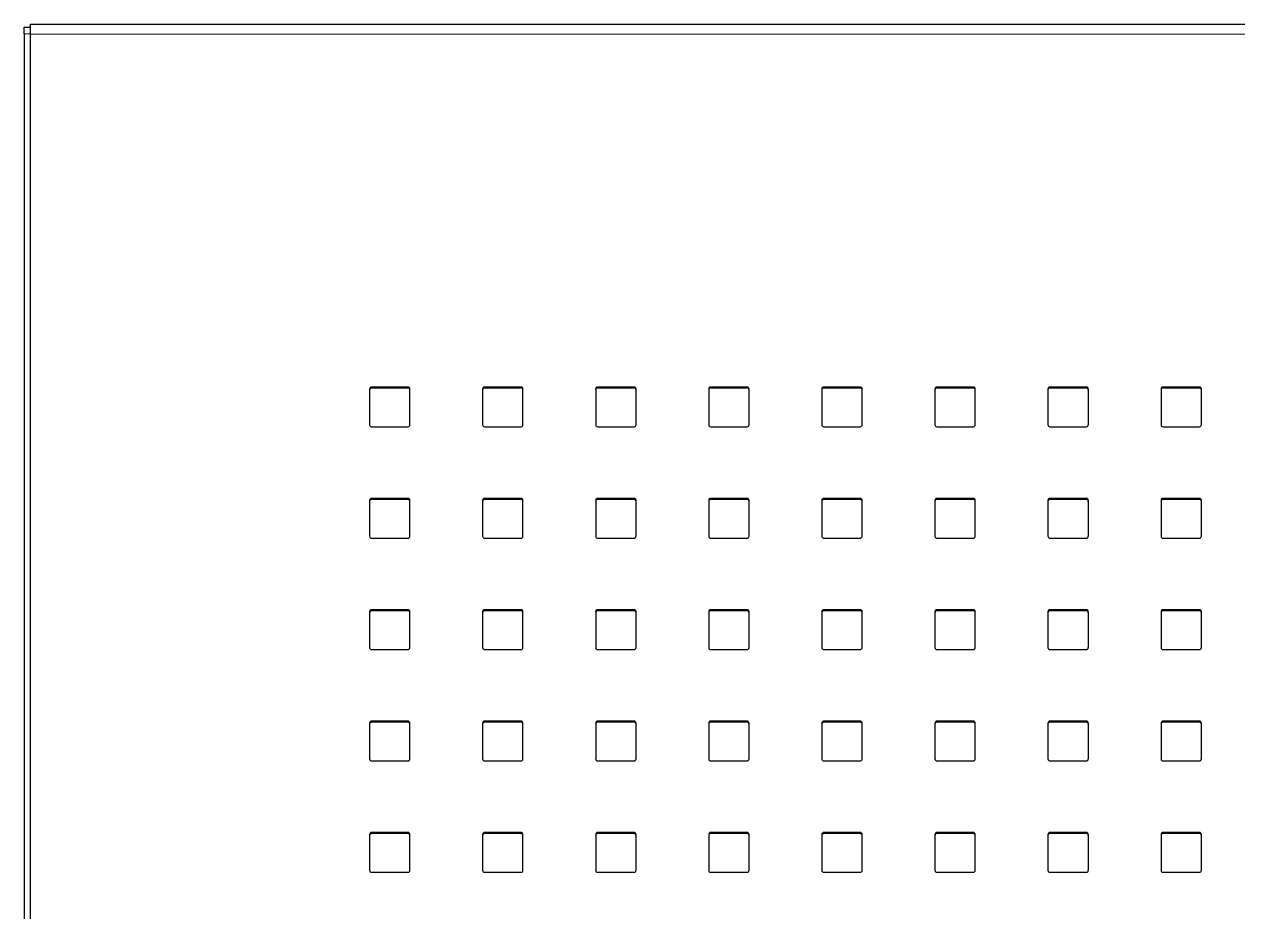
# Model space of a CAD drawing. Header units: millimetres. Extents: x -218071 to -203542, y 15363 to 51382.
# Drawn here: x -217638.85 to -217608.8, y 51360.06 to 51382.04 of the extents above; entities that cross this region are included whole.
import ezdxf

# ---------------------------------------------------------------- set-up
doc = ezdxf.new("R2010")
doc.units = ezdxf.units.MM
doc.header["$LTSCALE"] = 4
doc.layers.add('TPF-EQUIPEMENT', color=7, linetype='Continuous')

msp = doc.modelspace()

# ---------------------------------------------------------------- linework, layer by layer
at = {"layer": 'TPF-EQUIPEMENT', "color": 7, "linetype": 'Continuous', "lineweight": 25, "transparency": 33554671}
for p, q in [((-217638.853, 51381.962), (-217638.703, 51381.962)), ((-217638.853, 51381.797), (-217638.853, 51381.962)), ((-217638.703, 51382.036), (-217444.503, 51382.036)), ((-217638.703, 51382.036), (-217638.703, 51381.788)), ((-217638.853, 51381.797), (-217638.852, 51312.206)), ((-217638.703, 51381.788), (-217638.702, 51312.233)), ((-217630.302, 51373.004), (-217630.302, 51372.118)), ((-217629.352, 51373.053), (-217630.252, 51373.053)), ((-217629.352, 51373.027), (-217630.252, 51373.027)), ((-217629.302, 51372.118), (-217629.302, 51373.004)), ((-217627.502, 51373.004), (-217627.502, 51372.118)), ((-217626.552, 51373.053), (-217627.452, 51373.053)), ((-217626.552, 51373.027), (-217627.452, 51373.027)), ((-217626.502, 51372.118), (-217626.502, 51373.004)), ((-217624.702, 51373.004), (-217624.702, 51372.118)), ((-217623.752, 51373.053), (-217624.652, 51373.053)), ((-217623.752, 51373.027), (-217624.652, 51373.027)), ((-217623.702, 51372.118), (-217623.702, 51373.004)), ((-217621.902, 51373.004), (-217621.902, 51372.118)), ((-217620.952, 51373.053), (-217621.852, 51373.053)), ((-217620.952, 51373.027), (-217621.852, 51373.027)), ((-217620.902, 51372.118), (-217620.902, 51373.004)), ((-217619.102, 51373.004), (-217619.102, 51372.118)), ((-217618.152, 51373.053), (-217619.052, 51373.053)), ((-217618.152, 51373.027), (-217619.052, 51373.027)), ((-217618.102, 51372.118), (-217618.102, 51373.004)), ((-217616.302, 51373.004), (-217616.302, 51372.118)), ((-217615.352, 51373.053), (-217616.252, 51373.053)), ((-217615.352, 51373.027), (-217616.252, 51373.027)), ((-217615.302, 51372.118), (-217615.302, 51373.004)), ((-217613.502, 51373.004), (-217613.502, 51372.118)), ((-217612.552, 51373.053), (-217613.452, 51373.053)), ((-217612.552, 51373.027), (-217613.452, 51373.027)), ((-217612.502, 51372.118), (-217612.502, 51373.004)), ((-217610.702, 51373.004), (-217610.702, 51372.118)), ((-217609.752, 51373.053), (-217610.652, 51373.053)), ((-217609.752, 51373.027), (-217610.652, 51373.027)), ((-217609.702, 51372.118), (-217609.702, 51373.004)), ((-217630.252, 51372.069), (-217629.352, 51372.069)), ((-217627.452, 51372.069), (-217626.552, 51372.069)), ((-217624.652, 51372.069), (-217623.752, 51372.069)), ((-217621.852, 51372.069), (-217620.952, 51372.069)), ((-217619.052, 51372.069), (-217618.152, 51372.069)), ((-217616.252, 51372.069), (-217615.352, 51372.069)), ((-217613.452, 51372.069), (-217612.552, 51372.069)), ((-217610.652, 51372.069), (-217609.752, 51372.069)), ((-217630.302, 51370.247), (-217630.302, 51369.36)), ((-217629.352, 51370.296), (-217630.252, 51370.296)), ((-217629.352, 51370.27), (-217630.252, 51370.27)), ((-217629.302, 51369.36), (-217629.302, 51370.247)), ((-217627.502, 51370.247), (-217627.502, 51369.36)), ((-217626.552, 51370.296), (-217627.452, 51370.296)), ((-217626.552, 51370.27), (-217627.452, 51370.27)), ((-217626.502, 51369.36), (-217626.502, 51370.247)), ((-217624.702, 51370.247), (-217624.702, 51369.36)), ((-217623.752, 51370.296), (-217624.652, 51370.296)), ((-217623.752, 51370.27), (-217624.652, 51370.27)), ((-217623.702, 51369.36), (-217623.702, 51370.247)), ((-217621.902, 51370.247), (-217621.902, 51369.36)), ((-217620.952, 51370.296), (-217621.852, 51370.296)), ((-217620.952, 51370.27), (-217621.852, 51370.27)), ((-217620.902, 51369.36), (-217620.902, 51370.247)), ((-217619.102, 51370.247), (-217619.102, 51369.36)), ((-217618.152, 51370.296), (-217619.052, 51370.296)), ((-217618.152, 51370.27), (-217619.052, 51370.27)), ((-217618.102, 51369.36), (-217618.102, 51370.247)), ((-217616.302, 51370.247), (-217616.302, 51369.36)), ((-217615.352, 51370.296), (-217616.252, 51370.296)), ((-217615.352, 51370.27), (-217616.252, 51370.27)), ((-217615.302, 51369.36), (-217615.302, 51370.247)), ((-217613.502, 51370.247), (-217613.502, 51369.36)), ((-217612.552, 51370.296), (-217613.452, 51370.296)), ((-217612.552, 51370.27), (-217613.452, 51370.27)), ((-217612.502, 51369.36), (-217612.502, 51370.247)), ((-217610.702, 51370.247), (-217610.702, 51369.36)), ((-217609.752, 51370.296), (-217610.652, 51370.296)), ((-217609.752, 51370.27), (-217610.652, 51370.27)), ((-217609.702, 51369.36), (-217609.702, 51370.247)), ((-217630.252, 51369.311), (-217629.352, 51369.311)), ((-217627.452, 51369.311), (-217626.552, 51369.311)), ((-217624.652, 51369.311), (-217623.752, 51369.311)), ((-217621.852, 51369.311), (-217620.952, 51369.311)), ((-217619.052, 51369.311), (-217618.152, 51369.311)), ((-217616.252, 51369.311), (-217615.352, 51369.311)), ((-217613.452, 51369.311), (-217612.552, 51369.311)), ((-217610.652, 51369.311), (-217609.752, 51369.311)), ((-217629.352, 51367.538), (-217630.252, 51367.538)), ((-217626.552, 51367.538), (-217627.452, 51367.538)), ((-217623.752, 51367.538), (-217624.652, 51367.538)), ((-217620.952, 51367.538), (-217621.852, 51367.538)), ((-217618.152, 51367.538), (-217619.052, 51367.538)), ((-217615.352, 51367.538), (-217616.252, 51367.538)), ((-217612.552, 51367.538), (-217613.452, 51367.538)), ((-217609.752, 51367.538), (-217610.652, 51367.538)), ((-217630.302, 51367.489), (-217630.302, 51366.603)), ((-217629.352, 51367.512), (-217630.252, 51367.512)), ((-217629.302, 51366.603), (-217629.302, 51367.489)), ((-217627.502, 51367.489), (-217627.502, 51366.603)), ((-217626.552, 51367.512), (-217627.452, 51367.512)), ((-217626.502, 51366.603), (-217626.502, 51367.489)), ((-217624.702, 51367.489), (-217624.702, 51366.603)), ((-217623.752, 51367.512), (-217624.652, 51367.512)), ((-217623.702, 51366.603), (-217623.702, 51367.489)), ((-217621.902, 51367.489), (-217621.902, 51366.603)), ((-217620.952, 51367.512), (-217621.852, 51367.512)), ((-217620.902, 51366.603), (-217620.902, 51367.489)), ((-217619.102, 51367.489), (-217619.102, 51366.603)), ((-217618.152, 51367.512), (-217619.052, 51367.512)), ((-217618.102, 51366.603), (-217618.102, 51367.489)), ((-217616.302, 51367.489), (-217616.302, 51366.603)), ((-217615.352, 51367.512), (-217616.252, 51367.512)), ((-217615.302, 51366.603), (-217615.302, 51367.489)), ((-217613.502, 51367.489), (-217613.502, 51366.603)), ((-217612.552, 51367.512), (-217613.452, 51367.512)), ((-217612.502, 51366.603), (-217612.502, 51367.489)), ((-217610.702, 51367.489), (-217610.702, 51366.603)), ((-217609.752, 51367.512), (-217610.652, 51367.512)), ((-217609.702, 51366.603), (-217609.702, 51367.489)), ((-217630.252, 51366.554), (-217629.352, 51366.554)), ((-217627.452, 51366.554), (-217626.552, 51366.554)), ((-217624.652, 51366.554), (-217623.752, 51366.554)), ((-217621.852, 51366.554), (-217620.952, 51366.554)), ((-217619.052, 51366.554), (-217618.152, 51366.554)), ((-217616.252, 51366.554), (-217615.352, 51366.554)), ((-217613.452, 51366.554), (-217612.552, 51366.554)), ((-217610.652, 51366.554), (-217609.752, 51366.554)), ((-217630.302, 51364.732), (-217630.302, 51363.845)), ((-217629.352, 51364.781), (-217630.252, 51364.781)), ((-217629.352, 51364.755), (-217630.252, 51364.755)), ((-217629.302, 51363.845), (-217629.302, 51364.732)), ((-217627.502, 51364.732), (-217627.502, 51363.845)), ((-217626.552, 51364.781), (-217627.452, 51364.781)), ((-217626.552, 51364.755), (-217627.452, 51364.755)), ((-217626.502, 51363.845), (-217626.502, 51364.732)), ((-217624.702, 51364.732), (-217624.702, 51363.845)), ((-217623.752, 51364.781), (-217624.652, 51364.781)), ((-217623.752, 51364.755), (-217624.652, 51364.755)), ((-217623.702, 51363.845), (-217623.702, 51364.732)), ((-217621.902, 51364.732), (-217621.902, 51363.845)), ((-217620.952, 51364.781), (-217621.852, 51364.781)), ((-217620.952, 51364.755), (-217621.852, 51364.755)), ((-217620.902, 51363.845), (-217620.902, 51364.732)), ((-217619.102, 51364.732), (-217619.102, 51363.845)), ((-217618.152, 51364.781), (-217619.052, 51364.781)), ((-217618.152, 51364.755), (-217619.052, 51364.755)), ((-217618.102, 51363.845), (-217618.102, 51364.732)), ((-217616.302, 51364.732), (-217616.302, 51363.845)), ((-217615.352, 51364.781), (-217616.252, 51364.781)), ((-217615.352, 51364.755), (-217616.252, 51364.755)), ((-217615.302, 51363.845), (-217615.302, 51364.732)), ((-217613.502, 51364.732), (-217613.502, 51363.845)), ((-217612.552, 51364.781), (-217613.452, 51364.781)), ((-217612.552, 51364.755), (-217613.452, 51364.755)), ((-217612.502, 51363.845), (-217612.502, 51364.732)), ((-217610.702, 51364.732), (-217610.702, 51363.845)), ((-217609.752, 51364.781), (-217610.652, 51364.781)), ((-217609.752, 51364.755), (-217610.652, 51364.755)), ((-217609.702, 51363.845), (-217609.702, 51364.732)), ((-217630.252, 51363.796), (-217629.352, 51363.796)), ((-217627.452, 51363.796), (-217626.552, 51363.796)), ((-217624.652, 51363.796), (-217623.752, 51363.796)), ((-217621.852, 51363.796), (-217620.952, 51363.796)), ((-217619.052, 51363.796), (-217618.152, 51363.796)), ((-217616.252, 51363.796), (-217615.352, 51363.796)), ((-217613.452, 51363.796), (-217612.552, 51363.796)), ((-217610.652, 51363.796), (-217609.752, 51363.796)), ((-217630.302, 51361.974), (-217630.302, 51361.088)), ((-217629.352, 51362.024), (-217630.252, 51362.024)), ((-217629.352, 51361.998), (-217630.252, 51361.998)), ((-217629.302, 51361.088), (-217629.302, 51361.974)), ((-217627.502, 51361.974), (-217627.502, 51361.088)), ((-217626.552, 51362.024), (-217627.452, 51362.024)), ((-217626.552, 51361.998), (-217627.452, 51361.998)), ((-217626.502, 51361.088), (-217626.502, 51361.974)), ((-217624.702, 51361.974), (-217624.702, 51361.088)), ((-217623.752, 51362.024), (-217624.652, 51362.024)), ((-217623.752, 51361.998), (-217624.652, 51361.998)), ((-217623.702, 51361.088), (-217623.702, 51361.974)), ((-217621.902, 51361.974), (-217621.902, 51361.088)), ((-217620.952, 51362.024), (-217621.852, 51362.024)), ((-217620.952, 51361.998), (-217621.852, 51361.998)), ((-217620.902, 51361.088), (-217620.902, 51361.974)), ((-217619.102, 51361.974), (-217619.102, 51361.088)), ((-217618.152, 51362.024), (-217619.052, 51362.024)), ((-217618.152, 51361.998), (-217619.052, 51361.998)), ((-217618.102, 51361.088), (-217618.102, 51361.974)), ((-217616.302, 51361.974), (-217616.302, 51361.088)), ((-217615.352, 51362.024), (-217616.252, 51362.024)), ((-217615.352, 51361.998), (-217616.252, 51361.998)), ((-217615.302, 51361.088), (-217615.302, 51361.974)), ((-217613.502, 51361.974), (-217613.502, 51361.088)), ((-217612.552, 51362.024), (-217613.452, 51362.024)), ((-217612.552, 51361.998), (-217613.452, 51361.998)), ((-217612.502, 51361.088), (-217612.502, 51361.974)), ((-217610.702, 51361.974), (-217610.702, 51361.088)), ((-217609.752, 51362.024), (-217610.652, 51362.024)), ((-217609.752, 51361.998), (-217610.652, 51361.998)), ((-217609.702, 51361.088), (-217609.702, 51361.974)), ((-217630.252, 51361.039), (-217629.352, 51361.039)), ((-217627.452, 51361.039), (-217626.552, 51361.039)), ((-217624.652, 51361.039), (-217623.752, 51361.039)), ((-217621.852, 51361.039), (-217620.952, 51361.039)), ((-217619.052, 51361.039), (-217618.152, 51361.039)), ((-217616.252, 51361.039), (-217615.352, 51361.039)), ((-217613.452, 51361.039), (-217612.552, 51361.039)), ((-217610.652, 51361.039), (-217609.752, 51361.039))]:
    msp.add_line(p, q, dxfattribs=at)
at = {"layer": 'TPF-EQUIPEMENT', "color": 8, "linetype": 'Continuous', "lineweight": 18, "transparency": 33554671}
for p, q in [((-217638.703, 51381.797), (-217638.853, 51381.797)), ((-217638.703, 51381.788), (-217444.503, 51381.788)), ((-217630.252, 51373.027), (-217630.252, 51373.053)), ((-217629.352, 51373.027), (-217629.352, 51373.053)), ((-217627.452, 51373.027), (-217627.452, 51373.053)), ((-217626.552, 51373.027), (-217626.552, 51373.053)), ((-217624.652, 51373.027), (-217624.652, 51373.053)), ((-217623.752, 51373.027), (-217623.752, 51373.053)), ((-217621.852, 51373.027), (-217621.852, 51373.053)), ((-217620.952, 51373.027), (-217620.952, 51373.053)), ((-217619.052, 51373.027), (-217619.052, 51373.053)), ((-217618.152, 51373.027), (-217618.152, 51373.053)), ((-217616.252, 51373.027), (-217616.252, 51373.053)), ((-217615.352, 51373.027), (-217615.352, 51373.053)), ((-217613.452, 51373.027), (-217613.452, 51373.053)), ((-217612.552, 51373.027), (-217612.552, 51373.053)), ((-217610.652, 51373.027), (-217610.652, 51373.053)), ((-217609.752, 51373.027), (-217609.752, 51373.053)), ((-217630.252, 51370.27), (-217630.252, 51370.296)), ((-217629.352, 51370.27), (-217629.352, 51370.296)), ((-217627.452, 51370.27), (-217627.452, 51370.296)), ((-217626.552, 51370.27), (-217626.552, 51370.296)), ((-217624.652, 51370.27), (-217624.652, 51370.296)), ((-217623.752, 51370.27), (-217623.752, 51370.296)), ((-217621.852, 51370.27), (-217621.852, 51370.296)), ((-217620.952, 51370.27), (-217620.952, 51370.296)), ((-217619.052, 51370.27), (-217619.052, 51370.296)), ((-217618.152, 51370.27), (-217618.152, 51370.296)), ((-217616.252, 51370.27), (-217616.252, 51370.296)), ((-217615.352, 51370.27), (-217615.352, 51370.296)), ((-217613.452, 51370.27), (-217613.452, 51370.296)), ((-217612.552, 51370.27), (-217612.552, 51370.296)), ((-217610.652, 51370.27), (-217610.652, 51370.296)), ((-217609.752, 51370.27), (-217609.752, 51370.296)), ((-217630.252, 51367.512), (-217630.252, 51367.538)), ((-217629.352, 51367.512), (-217629.352, 51367.538)), ((-217627.452, 51367.512), (-217627.452, 51367.538)), ((-217626.552, 51367.512), (-217626.552, 51367.538)), ((-217624.652, 51367.512), (-217624.652, 51367.538)), ((-217623.752, 51367.512), (-217623.752, 51367.538)), ((-217621.852, 51367.512), (-217621.852, 51367.538)), ((-217620.952, 51367.512), (-217620.952, 51367.538)), ((-217619.052, 51367.512), (-217619.052, 51367.538)), ((-217618.152, 51367.512), (-217618.152, 51367.538)), ((-217616.252, 51367.512), (-217616.252, 51367.538)), ((-217615.352, 51367.512), (-217615.352, 51367.538)), ((-217613.452, 51367.512), (-217613.452, 51367.538)), ((-217612.552, 51367.512), (-217612.552, 51367.538)), ((-217610.652, 51367.512), (-217610.652, 51367.538)), ((-217609.752, 51367.512), (-217609.752, 51367.538)), ((-217630.252, 51364.755), (-217630.252, 51364.781)), ((-217629.352, 51364.755), (-217629.352, 51364.781)), ((-217627.452, 51364.755), (-217627.452, 51364.781)), ((-217626.552, 51364.755), (-217626.552, 51364.781)), ((-217624.652, 51364.755), (-217624.652, 51364.781)), ((-217623.752, 51364.755), (-217623.752, 51364.781)), ((-217621.852, 51364.755), (-217621.852, 51364.781)), ((-217620.952, 51364.755), (-217620.952, 51364.781)), ((-217619.052, 51364.755), (-217619.052, 51364.781)), ((-217618.152, 51364.755), (-217618.152, 51364.781)), ((-217616.252, 51364.755), (-217616.252, 51364.781)), ((-217615.352, 51364.755), (-217615.352, 51364.781)), ((-217613.452, 51364.755), (-217613.452, 51364.781)), ((-217612.552, 51364.755), (-217612.552, 51364.781)), ((-217610.652, 51364.755), (-217610.652, 51364.781)), ((-217609.752, 51364.755), (-217609.752, 51364.781)), ((-217630.252, 51361.998), (-217630.252, 51362.024)), ((-217629.352, 51361.998), (-217629.352, 51362.024)), ((-217627.452, 51361.998), (-217627.452, 51362.024)), ((-217626.552, 51361.998), (-217626.552, 51362.024)), ((-217624.652, 51361.998), (-217624.652, 51362.024)), ((-217623.752, 51361.998), (-217623.752, 51362.024)), ((-217621.852, 51361.998), (-217621.852, 51362.024)), ((-217620.952, 51361.998), (-217620.952, 51362.024)), ((-217619.052, 51361.998), (-217619.052, 51362.024)), ((-217618.152, 51361.998), (-217618.152, 51362.024)), ((-217616.252, 51361.998), (-217616.252, 51362.024)), ((-217615.352, 51361.998), (-217615.352, 51362.024)), ((-217613.452, 51361.998), (-217613.452, 51362.024)), ((-217612.552, 51361.998), (-217612.552, 51362.024)), ((-217610.652, 51361.998), (-217610.652, 51362.024)), ((-217609.752, 51361.998), (-217609.752, 51362.024))]:
    msp.add_line(p, q, dxfattribs=at)
at = {"layer": 'TPF-EQUIPEMENT', "color": 7, "linetype": 'Continuous', "lineweight": 25, "transparency": 33554671}
for centre, start, end in [((-217630.253, 51373.004), 89.5648, 179.5581), ((-217630.253, 51372.978), 89.5648, 179.5581), ((-217629.352, 51373.004), 0.4419, 90.4352), ((-217629.352, 51372.978), 0.4419, 90.4352), ((-217627.453, 51373.004), 89.5648, 179.5581), ((-217627.453, 51372.978), 89.5648, 179.5581), ((-217626.552, 51373.004), 0.4419, 90.4352), ((-217626.552, 51372.978), 0.4419, 90.4352), ((-217624.653, 51373.004), 89.5648, 179.5581), ((-217624.653, 51372.978), 89.5648, 179.5581), ((-217623.752, 51373.004), 0.4419, 90.4352), ((-217623.752, 51372.978), 0.4419, 90.4352), ((-217621.853, 51373.004), 89.5648, 179.5581), ((-217621.853, 51372.978), 89.5648, 179.5581), ((-217620.952, 51373.004), 0.4419, 90.4352), ((-217620.952, 51372.978), 0.4419, 90.4352), ((-217619.053, 51373.004), 89.5648, 179.5581), ((-217619.053, 51372.978), 89.5648, 179.5581), ((-217618.152, 51373.004), 0.4419, 90.4352), ((-217618.152, 51372.978), 0.4419, 90.4352), ((-217616.253, 51373.004), 89.5648, 179.5581), ((-217616.253, 51372.978), 89.5648, 179.5581), ((-217615.352, 51373.004), 0.4419, 90.4352), ((-217615.352, 51372.978), 0.4419, 90.4352), ((-217613.453, 51373.004), 89.5648, 179.5581), ((-217613.453, 51372.978), 89.5648, 179.5581), ((-217612.552, 51373.004), 0.4419, 90.4352), ((-217612.552, 51372.978), 0.4419, 90.4352), ((-217610.653, 51373.004), 89.5648, 179.5581), ((-217610.653, 51372.978), 89.5648, 179.5581), ((-217609.752, 51373.004), 0.4419, 90.4352), ((-217609.752, 51372.978), 0.4419, 90.4352), ((-217630.253, 51372.118), 180.4419, 270.4352), ((-217629.352, 51372.118), 269.5648, 359.5581), ((-217627.453, 51372.118), 180.4419, 270.4352), ((-217626.552, 51372.118), 269.5648, 359.5581), ((-217624.653, 51372.118), 180.4419, 270.4352), ((-217623.752, 51372.118), 269.5648, 359.5581), ((-217621.853, 51372.118), 180.4419, 270.4352), ((-217620.952, 51372.118), 269.5648, 359.5581), ((-217619.053, 51372.118), 180.4419, 270.4352), ((-217618.152, 51372.118), 269.5648, 359.5581), ((-217616.253, 51372.118), 180.4419, 270.4352), ((-217615.352, 51372.118), 269.5648, 359.5581), ((-217613.453, 51372.118), 180.4419, 270.4352), ((-217612.552, 51372.118), 269.5648, 359.5581), ((-217610.653, 51372.118), 180.4419, 270.4352), ((-217609.752, 51372.118), 269.5648, 359.5581), ((-217630.253, 51370.246), 89.5648, 179.5581), ((-217630.253, 51370.22), 89.5648, 179.5581), ((-217629.352, 51370.246), 0.4419, 90.4352), ((-217629.352, 51370.22), 0.4419, 90.4352), ((-217627.453, 51370.246), 89.5648, 179.5581), ((-217627.453, 51370.22), 89.5648, 179.5581), ((-217626.552, 51370.246), 0.4419, 90.4352), ((-217626.552, 51370.22), 0.4419, 90.4352), ((-217624.653, 51370.246), 89.5648, 179.5581), ((-217624.653, 51370.22), 89.5648, 179.5581), ((-217623.752, 51370.246), 0.4419, 90.4352), ((-217623.752, 51370.22), 0.4419, 90.4352), ((-217621.853, 51370.246), 89.5648, 179.5581), ((-217621.853, 51370.22), 89.5648, 179.5581), ((-217620.952, 51370.246), 0.4419, 90.4352), ((-217620.952, 51370.22), 0.4419, 90.4352), ((-217619.053, 51370.246), 89.5648, 179.5581), ((-217619.053, 51370.22), 89.5648, 179.5581), ((-217618.152, 51370.246), 0.4419, 90.4352), ((-217618.152, 51370.22), 0.4419, 90.4352), ((-217616.253, 51370.246), 89.5648, 179.5581), ((-217616.253, 51370.22), 89.5648, 179.5581), ((-217615.352, 51370.246), 0.4419, 90.4352), ((-217615.352, 51370.22), 0.4419, 90.4352), ((-217613.453, 51370.246), 89.5648, 179.5581), ((-217613.453, 51370.22), 89.5648, 179.5581), ((-217612.552, 51370.246), 0.4419, 90.4352), ((-217612.552, 51370.22), 0.4419, 90.4352), ((-217610.653, 51370.246), 89.5648, 179.5581), ((-217610.653, 51370.22), 89.5648, 179.5581), ((-217609.752, 51370.246), 0.4419, 90.4352), ((-217609.752, 51370.22), 0.4419, 90.4352), ((-217630.253, 51369.361), 180.4419, 270.4352), ((-217629.352, 51369.361), 269.5648, 359.5581), ((-217627.453, 51369.361), 180.4419, 270.4352), ((-217626.552, 51369.361), 269.5648, 359.5581), ((-217624.653, 51369.361), 180.4419, 270.4352), ((-217623.752, 51369.361), 269.5648, 359.5581), ((-217621.853, 51369.361), 180.4419, 270.4352), ((-217620.952, 51369.361), 269.5648, 359.5581), ((-217619.053, 51369.361), 180.4419, 270.4352), ((-217618.152, 51369.361), 269.5648, 359.5581), ((-217616.253, 51369.361), 180.4419, 270.4352), ((-217615.352, 51369.361), 269.5648, 359.5581), ((-217613.453, 51369.361), 180.4419, 270.4352), ((-217612.552, 51369.361), 269.5648, 359.5581), ((-217610.653, 51369.361), 180.4419, 270.4352), ((-217609.752, 51369.361), 269.5648, 359.5581), ((-217630.253, 51367.489), 89.5648, 179.5581), ((-217629.352, 51367.489), 0.4419, 90.4352), ((-217627.453, 51367.489), 89.5648, 179.5581), ((-217626.552, 51367.489), 0.4419, 90.4352), ((-217624.653, 51367.489), 89.5648, 179.5581), ((-217623.752, 51367.489), 0.4419, 90.4352), ((-217621.853, 51367.489), 89.5648, 179.5581), ((-217620.952, 51367.489), 0.4419, 90.4352), ((-217619.053, 51367.489), 89.5648, 179.5581), ((-217618.152, 51367.489), 0.4419, 90.4352), ((-217616.253, 51367.489), 89.5648, 179.5581), ((-217615.352, 51367.489), 0.4419, 90.4352), ((-217613.453, 51367.489), 89.5648, 179.5581), ((-217612.552, 51367.489), 0.4419, 90.4352), ((-217610.653, 51367.489), 89.5648, 179.5581), ((-217609.752, 51367.489), 0.4419, 90.4352), ((-217630.253, 51367.463), 89.5648, 179.5581), ((-217629.352, 51367.463), 0.4419, 90.4352), ((-217627.453, 51367.463), 89.5648, 179.5581), ((-217626.552, 51367.463), 0.4419, 90.4352), ((-217624.653, 51367.463), 89.5648, 179.5581), ((-217623.752, 51367.463), 0.4419, 90.4352), ((-217621.853, 51367.463), 89.5648, 179.5581), ((-217620.952, 51367.463), 0.4419, 90.4352), ((-217619.053, 51367.463), 89.5648, 179.5581), ((-217618.152, 51367.463), 0.4419, 90.4352), ((-217616.253, 51367.463), 89.5648, 179.5581), ((-217615.352, 51367.463), 0.4419, 90.4352), ((-217613.453, 51367.463), 89.5648, 179.5581), ((-217612.552, 51367.463), 0.4419, 90.4352), ((-217610.653, 51367.463), 89.5648, 179.5581), ((-217609.752, 51367.463), 0.4419, 90.4352), ((-217630.253, 51366.603), 180.4419, 270.4352), ((-217629.352, 51366.603), 269.5648, 359.5581), ((-217627.453, 51366.603), 180.4419, 270.4352), ((-217626.552, 51366.603), 269.5648, 359.5581), ((-217624.653, 51366.603), 180.4419, 270.4352), ((-217623.752, 51366.603), 269.5648, 359.5581), ((-217621.853, 51366.603), 180.4419, 270.4352), ((-217620.952, 51366.603), 269.5648, 359.5581), ((-217619.053, 51366.603), 180.4419, 270.4352), ((-217618.152, 51366.603), 269.5648, 359.5581), ((-217616.253, 51366.603), 180.4419, 270.4352), ((-217615.352, 51366.603), 269.5648, 359.5581), ((-217613.453, 51366.603), 180.4419, 270.4352), ((-217612.552, 51366.603), 269.5648, 359.5581), ((-217610.653, 51366.603), 180.4419, 270.4352), ((-217609.752, 51366.603), 269.5648, 359.5581), ((-217630.253, 51364.731), 89.5648, 179.5581), ((-217630.253, 51364.705), 89.5648, 179.5581), ((-217629.352, 51364.731), 0.4419, 90.4352), ((-217629.352, 51364.705), 0.4419, 90.4352), ((-217627.453, 51364.731), 89.5648, 179.5581), ((-217627.453, 51364.705), 89.5648, 179.5581), ((-217626.552, 51364.731), 0.4419, 90.4352), ((-217626.552, 51364.705), 0.4419, 90.4352), ((-217624.653, 51364.731), 89.5648, 179.5581), ((-217624.653, 51364.705), 89.5648, 179.5581), ((-217623.752, 51364.731), 0.4419, 90.4352), ((-217623.752, 51364.705), 0.4419, 90.4352), ((-217621.853, 51364.731), 89.5648, 179.5581), ((-217621.853, 51364.705), 89.5648, 179.5581), ((-217620.952, 51364.731), 0.4419, 90.4352), ((-217620.952, 51364.705), 0.4419, 90.4352), ((-217619.053, 51364.731), 89.5648, 179.5581), ((-217619.053, 51364.705), 89.5648, 179.5581), ((-217618.152, 51364.731), 0.4419, 90.4352), ((-217618.152, 51364.705), 0.4419, 90.4352), ((-217616.253, 51364.731), 89.5648, 179.5581), ((-217616.253, 51364.705), 89.5648, 179.5581), ((-217615.352, 51364.731), 0.4419, 90.4352), ((-217615.352, 51364.705), 0.4419, 90.4352), ((-217613.453, 51364.731), 89.5648, 179.5581), ((-217613.453, 51364.705), 89.5648, 179.5581), ((-217612.552, 51364.731), 0.4419, 90.4352), ((-217612.552, 51364.705), 0.4419, 90.4352), ((-217610.653, 51364.731), 89.5648, 179.5581), ((-217610.653, 51364.705), 89.5648, 179.5581), ((-217609.752, 51364.731), 0.4419, 90.4352), ((-217609.752, 51364.705), 0.4419, 90.4352), ((-217630.253, 51363.846), 180.4419, 270.4352), ((-217629.352, 51363.846), 269.5648, 359.5581), ((-217627.453, 51363.846), 180.4419, 270.4352), ((-217626.552, 51363.846), 269.5648, 359.5581), ((-217624.653, 51363.846), 180.4419, 270.4352), ((-217623.752, 51363.846), 269.5648, 359.5581), ((-217621.853, 51363.846), 180.4419, 270.4352), ((-217620.952, 51363.846), 269.5648, 359.5581), ((-217619.053, 51363.846), 180.4419, 270.4352), ((-217618.152, 51363.846), 269.5648, 359.5581), ((-217616.253, 51363.846), 180.4419, 270.4352), ((-217615.352, 51363.846), 269.5648, 359.5581), ((-217613.453, 51363.846), 180.4419, 270.4352), ((-217612.552, 51363.846), 269.5648, 359.5581), ((-217610.653, 51363.846), 180.4419, 270.4352), ((-217609.752, 51363.846), 269.5648, 359.5581), ((-217630.253, 51361.974), 89.5648, 179.5581), ((-217630.253, 51361.948), 89.5648, 179.5581), ((-217629.352, 51361.974), 0.4419, 90.4352), ((-217629.352, 51361.948), 0.4419, 90.4352), ((-217627.453, 51361.974), 89.5648, 179.5581), ((-217627.453, 51361.948), 89.5648, 179.5581), ((-217626.552, 51361.974), 0.4419, 90.4352), ((-217626.552, 51361.948), 0.4419, 90.4352), ((-217624.653, 51361.974), 89.5648, 179.5581), ((-217624.653, 51361.948), 89.5648, 179.5581), ((-217623.752, 51361.974), 0.4419, 90.4352), ((-217623.752, 51361.948), 0.4419, 90.4352), ((-217621.853, 51361.974), 89.5648, 179.5581), ((-217621.853, 51361.948), 89.5648, 179.5581), ((-217620.952, 51361.974), 0.4419, 90.4352), ((-217620.952, 51361.948), 0.4419, 90.4352), ((-217619.053, 51361.974), 89.5648, 179.5581), ((-217619.053, 51361.948), 89.5648, 179.5581), ((-217618.152, 51361.974), 0.4419, 90.4352), ((-217618.152, 51361.948), 0.4419, 90.4352), ((-217616.253, 51361.974), 89.5648, 179.5581), ((-217616.253, 51361.948), 89.5648, 179.5581), ((-217615.352, 51361.974), 0.4419, 90.4352), ((-217615.352, 51361.948), 0.4419, 90.4352), ((-217613.453, 51361.974), 89.5648, 179.5581), ((-217613.453, 51361.948), 89.5648, 179.5581), ((-217612.552, 51361.974), 0.4419, 90.4352), ((-217612.552, 51361.948), 0.4419, 90.4352), ((-217610.653, 51361.974), 89.5648, 179.5581), ((-217610.653, 51361.948), 89.5648, 179.5581), ((-217609.752, 51361.974), 0.4419, 90.4352), ((-217609.752, 51361.948), 0.4419, 90.4352), ((-217630.253, 51361.088), 180.4419, 270.4352), ((-217629.352, 51361.088), 269.5648, 359.5581), ((-217627.453, 51361.088), 180.4419, 270.4352), ((-217626.552, 51361.088), 269.5648, 359.5581), ((-217624.653, 51361.088), 180.4419, 270.4352), ((-217623.752, 51361.088), 269.5648, 359.5581), ((-217621.853, 51361.088), 180.4419, 270.4352), ((-217620.952, 51361.088), 269.5648, 359.5581), ((-217619.053, 51361.088), 180.4419, 270.4352), ((-217618.152, 51361.088), 269.5648, 359.5581), ((-217616.253, 51361.088), 180.4419, 270.4352), ((-217615.352, 51361.088), 269.5648, 359.5581), ((-217613.453, 51361.088), 180.4419, 270.4352), ((-217612.552, 51361.088), 269.5648, 359.5581), ((-217610.653, 51361.088), 180.4419, 270.4352), ((-217609.752, 51361.088), 269.5648, 359.5581)]:
    msp.add_arc(centre, 0.0496, start, end, dxfattribs=at)

doc.saveas('drawing.dxf')
